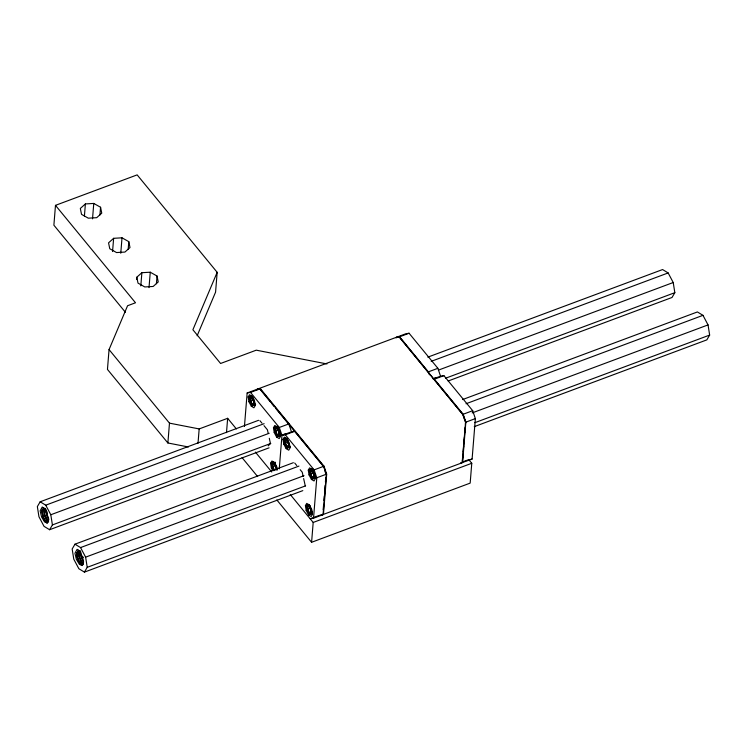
<?xml version="1.0" encoding="UTF-8"?>
<svg xmlns="http://www.w3.org/2000/svg" width="747" height="747" viewBox="0 0 747 747"><rect width="100%" height="100%" fill="white"/><g stroke="black" fill="none" stroke-linecap="round" stroke-linejoin="round"><path stroke-width="1.12" d="M197.143 335.758L215.575 292.142L217.172 272.31L137.149 174.882L55.483 205.35L53.887 225.192L125.403 312.265M84.411 216.051L85.391 203.931L93.767 203.436L100.556 207.255L101.76 213.156L96.69 217.685L88.305 218.18L81.526 214.352L80.321 208.45L85.391 203.931M92.525 218.862L93.767 203.436M99.93 214.968L100.556 207.255M112.564 251.534L113.628 238.312L122.013 237.817L128.792 241.645L129.997 247.546L124.926 252.066L116.541 252.561L109.762 248.742L108.558 242.84L113.628 238.312M55.483 205.35L135.506 302.778L127.569 305.738L109.053 349.577L107.456 369.41L167.879 442.98L188.44 446.986M120.771 253.242L122.013 237.817M128.176 249.358L128.792 241.645M136.626 279.425L136.804 277.221L141.874 272.702L150.25 272.207L157.038 276.026L158.243 281.927L153.172 286.456L144.787 286.951L138.008 283.122L136.804 277.221M140.81 285.924L141.874 272.702M149.017 287.632L150.25 272.207M156.412 283.739L157.038 276.026M167.879 442.98L169.476 423.147L109.053 349.577M198.02 443.26L199.169 428.927L227.648 418.301L236.379 428.937M226.5 432.625L227.648 418.301M244.446 426.49L247.145 392.978L256.66 389.43L260.012 388.86L288.809 423.923L291.479 431.822L281.964 435.37L279.266 468.892M255.25 404.799L251.636 404.136L249.928 400.448L250.17 397.497L252.533 396.769L255.25 404.799L251.543 405.219L248.994 397.693L251.982 396.283M252.402 398.422L248.994 397.693L252.197 397.152L254.736 404.687L251.543 405.219L253.569 404.874C255.586 402.278 249.451 393.062 253.803 401.933M253.569 404.874L253.924 401.737M276.904 469.088L274.056 470.442L272.356 466.754L272.599 463.803L274.961 463.075L276.997 469.088M280.536 435.585L276.922 434.922L275.213 431.234L275.456 428.283L277.819 427.564L280.536 435.585L276.829 436.005L274.28 428.479L277.268 427.069M273.654 470.573L271.422 463.999L273.094 464.064L272.879 466.707L274.401 470.022M278.827 431.691L277.688 429.217L274.28 428.479L277.482 427.947L280.022 435.473L276.829 436.005L278.855 435.669L279.21 432.522L279.07 434.287M276.213 469.798L276.353 468.033L274.831 464.727L272.599 463.803M290.069 447.192L286.456 446.538L284.756 442.85L284.99 439.899L287.352 439.171L290.069 447.192L286.362 447.621L283.823 440.086L286.801 438.676M287.221 440.823L283.823 440.086L287.016 439.553L289.565 447.079L286.362 447.621L288.389 447.276C290.406 444.67 284.271 435.454 288.631 444.325M288.389 447.276L288.744 444.129M312.498 513.497L308.885 512.834L307.185 509.146L307.419 506.195L309.781 505.476L312.498 513.497L308.791 513.917L306.251 506.391L309.23 504.981M312.638 469.956L310.276 470.685C309.772 473.925 310.36 481.003 315.355 477.977L312.638 469.956L309.23 470.526L311.648 478.407L315.355 477.977M307.419 506.195L307.699 509.109L309.221 512.414L310.957 513.077L308.791 513.917L311.994 513.385L309.445 505.859L306.251 506.391L307.419 506.195C310.855 506.597 311.602 510.808 310.817 513.581M313.058 472.655L310.042 473.635L311.742 477.324L314.851 477.865L312.302 470.339L309.109 470.881L310.771 470.946L310.556 473.589L312.078 476.894L313.815 477.557L311.648 478.407M313.675 478.061C314.459 475.297 313.712 471.077 310.276 470.685M310.957 513.077L311.107 511.312M313.815 477.557L314.029 474.915M468.808 459.676L471.768 463.28L470.171 483.113L311.592 542.285L313.189 522.452L290.238 494.505M318.633 515.626L310.173 518.782L313.535 518.222L316.784 477.772L314.113 469.872L285.317 434.81L281.964 435.37L279.294 427.471L250.497 392.418L247.145 392.978M323.19 509.669L323.563 505.075M323.927 500.481L324.301 495.877M324.572 492.432L325.132 485.541M325.412 482.095L325.776 477.501M313.535 518.222L323.049 514.664L326.299 474.224L323.628 466.324L294.832 431.262L291.479 431.822M462.458 461.039L462.925 455.296M463.196 451.851L463.663 446.108M463.943 442.663L464.401 436.92M464.774 432.326L465.138 427.723M465.418 424.277L465.605 421.98L462.132 462.776L321.826 514.991M462.589 462.598L465.848 422.148L463.177 414.249L434.38 379.187L443.895 375.638L472.692 410.701L475.363 418.6L472.104 459.05L460.983 463.065M321.275 514.702L323.451 514.403L326.682 474.196L324.086 466.333L260.488 388.823L257.117 389.252L395.873 337.476L399.085 336.934L462.692 414.296L465.4 422.139M48.639 518.969L47.985 522.442C42.906 521.443 42.458 514.972 42.065 510.817L43.69 508.333L45.688 509.37M83.459 561.37L82.805 564.844C77.725 563.836 77.286 557.374 76.885 553.219L78.51 550.735L80.639 551.79M278.855 435.669L278.995 435.165L277.258 434.502L275.736 431.196L275.456 428.283M257.043 389.402L256.884 389.831M462.365 462.188L460.582 463.215M217.172 272.31L192.894 329.754L220.589 363.481L256.258 350.175L326.962 363.948M270.395 401.877L260.068 389.299L260.329 388.711L258.425 389.392M395.798 337.625L396.153 337.644M48.648 520.342L47.491 522.648L44.951 520.902L42.626 515.962L42.14 510.789L43.784 508.305M83.468 562.743L82.31 565.049L79.77 563.294L77.445 558.364L76.96 553.191L78.603 550.707L80.545 551.762L78.51 550.735M260.367 388.785L260.068 389.299M258.555 420.309L40.161 501.797L37.35 506.587L38.956 516.756L44.026 526.336L49.601 529.726L269.088 447.827M49.601 529.726L52.411 524.926L270.806 443.438M293.375 462.701L74.98 544.189L72.17 548.989L73.776 559.158L78.855 568.728L84.42 572.118L302.815 490.63M84.42 572.118L87.231 567.328L305.626 485.839M248.181 396.946L249.498 394.705L252.112 396.293L254.494 400.784L255.241 405.546L253.924 407.797L251.309 406.209L248.928 401.718L248.181 396.946L251.431 395.733M273.467 427.732L274.784 425.491L277.398 427.079L279.77 431.57L280.527 436.332L279.21 438.582L276.595 436.995L274.214 432.504L273.467 427.732L277.8 426.117M283.001 439.348L284.318 437.098L286.932 438.685L289.313 443.176L290.06 447.939L288.744 450.189L286.138 448.602L283.757 444.11L283.001 439.348L286.25 438.134M272.786 470.713L271.357 468.014L270.61 463.252L271.927 461.002L274.541 462.589L276.913 467.08L277.37 469.938M308.287 470.134L309.603 467.883L312.218 469.471L314.599 473.962L315.346 478.734L314.029 480.975L311.415 479.387L309.043 474.896L308.287 470.134L311.536 468.92M305.43 505.644L306.746 503.403L309.361 504.991L311.742 509.482L312.489 514.244L311.172 516.494L308.558 514.907L306.186 510.416L305.43 505.644L308.679 504.44M427.807 357.15L662.58 269.555L668.145 272.935L673.224 282.515L674.83 292.684L672.02 297.474L448.163 381.007M462.626 399.552L697.399 311.947L702.974 315.337L708.044 324.908L709.65 335.076L706.839 339.876L474.252 426.658M276.353 468.033L274.532 464.541M45.128 508.427L44.045 510.08L44.531 515.281L46.818 520.145L48.518 521.341M83.337 563.742L81.647 562.538C80.228 559.186 76.904 554.153 79.948 550.828M323.376 514.515L322.816 514.263M45.063 508.455L43.97 510.108L44.605 515.234L46.884 520.108L48.574 521.313M78.79 552.509L79.882 550.847M81.311 556.879C87.39 569.345 79.565 555.992 80.872 552.789M251.636 404.136L254.475 402.782M276.922 434.922L279.761 433.568M286.456 446.538L288.463 445.492M311.742 477.324L313.749 476.278M308.885 512.834L310.892 511.788M462.935 414.445L465.306 421.037M42.28 506.914L40.142 510.855L41.58 516.971L44.577 521.929L47.444 523.171M77.1 549.316L74.961 553.247L76.399 559.372L79.397 564.321L82.263 565.572M268.201 445.856L270.461 443.569L269.293 438.284M275.559 408.161L323.516 466.548C324.254 465.325 324.926 472.776 326.056 474.056L326.626 474.074M81.647 562.538L83.393 563.714M324.021 466.277L323.516 466.548L323.965 466.212M250.497 392.418L260.012 388.86M409.076 333.246L405.714 333.806L396.199 337.355L399.561 336.794L409.076 333.246L437.873 368.308L440.543 376.199L433.139 378.962M253.784 399.169L249.928 400.448M248.928 401.718L251.104 400.906M253.747 404.659L251.842 405.369L249.125 397.348L252.533 396.769M251.309 406.209L255.642 404.594M40.161 501.797L45.735 505.187L264.121 423.689M431.196 361.352L668.145 272.935M42.065 510.817L42.831 516.382L45.418 521.359M279.294 427.471L288.809 423.923M399.561 336.794L428.358 371.857L437.873 368.308M52.411 524.926L50.805 514.758L269.2 433.269M438.452 370.11L673.224 282.515M278.229 430.263L275.213 431.234M274.214 432.504L276.39 431.691M279.985 435.09L277.128 436.155L274.756 429.133M276.595 436.995L280.928 435.38M282.431 434.875L285.289 433.811M434.352 378.187L436.257 377.478M285.317 434.81L294.832 431.262M445.52 378.243L674.83 292.684M287.772 441.869L284.756 442.85M283.757 444.11L285.924 443.307M288.566 447.051L286.661 447.761L283.953 439.74L287.352 439.171M286.138 448.602L290.471 446.986M270.61 463.252L273.86 462.038M275.363 462.225L271.422 463.999L274.625 463.457L276.801 469.91M275.372 465.773L272.356 466.754M271.357 468.014L273.523 467.211M74.98 544.189L80.555 547.579L298.949 466.091M466.016 403.753L702.974 315.337M76.885 553.219L77.651 558.784L80.237 563.761M313.04 469.107L309.23 470.526L311.947 478.547L313.852 477.837M314.113 469.872L323.628 466.324M463.177 414.249L472.692 410.701M87.231 567.328L85.625 557.159L304.02 475.662M472.179 412.914L708.044 324.908M309.043 474.896L311.21 474.093M311.415 479.387L315.757 477.772M316.784 477.772L326.299 474.224M465.848 422.148L475.363 418.6M474.877 422.681L709.65 335.076M310.201 508.175L307.185 509.146M306.186 510.416L308.352 509.603M308.558 514.907L311.816 513.693M463.467 461.581L468.752 459.61M313.189 522.452L471.768 463.28M462.841 414.557L400.355 338.13M440.543 376.199L443.895 375.638M470.498 459.517L472.104 459.05M323.049 514.664L319.688 515.234M274.41 428.134L277.819 427.564M274.961 463.075L271.553 463.644L273.934 470.666M309.781 505.476L306.373 506.046L309.09 514.067M169.476 423.147L199.169 428.927M253.709 404.379L251.972 403.716L250.45 400.411L250.17 397.497M288.529 446.771L286.792 446.108L285.27 442.803L284.99 439.899M310.771 470.946L312.507 471.609M273.094 464.064L274.831 464.727M307.913 506.466L309.65 507.129M395.882 337.532L396.433 337.765M277.688 429.217L279.089 432.718M43.167 507.521L44.932 508.716M77.987 549.913L80.639 551.706M43.027 507.577L44.521 508.912M77.847 549.979L79.35 551.305M271.871 403.669L274.084 406.368M259.9 420.654L261.954 423.157M264.008 425.659L267.426 429.824L268.126 432.999M294.72 463.047L296.774 465.549M300.191 469.723L302.246 472.216L303.179 476.446M255.418 452.112L271.768 472.011M242.056 457.622L257.594 476.539M276.829 499.948L311.592 542.285M82.226 556.001L83.58 557.888M81.591 565.32L77.921 558.84L77.128 552.397M46.772 522.928L43.102 516.448L42.168 508.922M80.555 547.579L85.625 557.159M45.735 505.187L50.805 514.758M81.712 562.5L79.425 557.635L78.865 552.481M82.712 563.733L79.359 556.571L79.191 550.744M47.892 521.341L44.54 514.169L44.409 509.51M312.218 471.422L313.917 475.111M309.361 506.942L311.06 510.631L309.445 505.859M81.255 555.058L83.431 560.885M46.071 511.695L48.602 518.493M428.358 371.857L429.413 374.807M303.646 478.566L305.28 485.961M47.052 511.76L47.397 513.6M80.807 552.827L81.255 556.954M45.875 509.398L46.435 514.552L48.714 519.426L46.491 514.478L46.053 510.397"/></g></svg>
